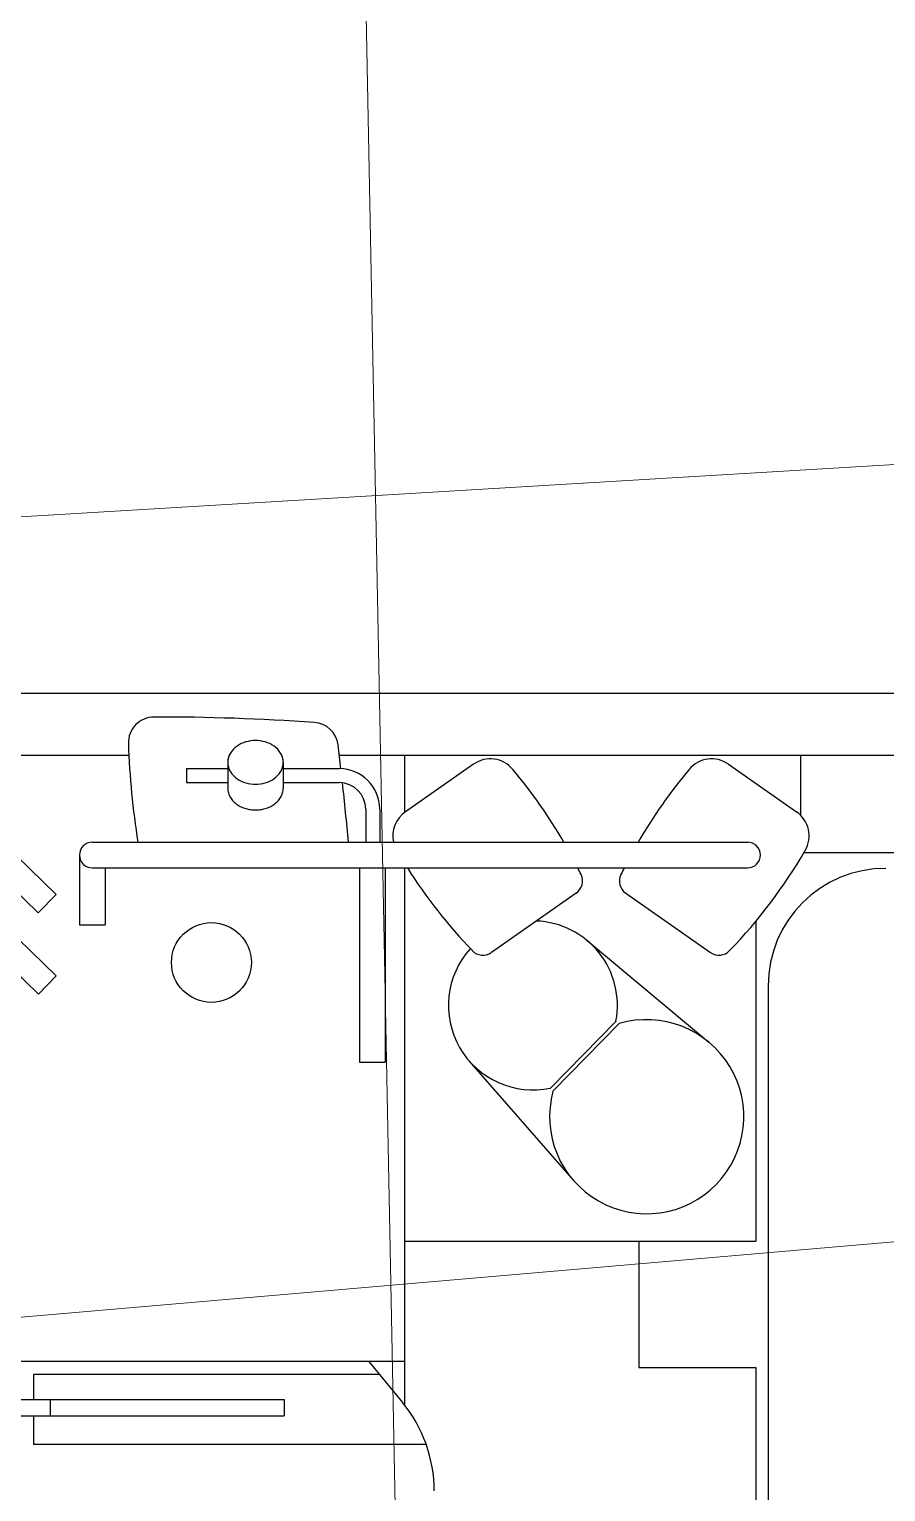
# Model space of a CAD drawing. Header units: millimetres. Extents: x -2078669 to -1085629, y -5987148 to 310365.
# Drawn here: x -1714634 to -1713469, y -1844842 to -1842853 of the extents above; entities that cross this region are included whole.
import ezdxf

# ---------------------------------------------------------------- set-up
doc = ezdxf.new("R2010")
doc.units = ezdxf.units.MM
doc.header["$LTSCALE"] = 500
for name, color, linetype, lineweight in [('D-BGD', 7, 'Continuous', 13), ('D-BYP-STR8', 5, 'Continuous', 25), ('D-BYP-STRB', 5, 'Continuous', 25)]:
    doc.layers.add(name, color=color, linetype=linetype, lineweight=lineweight)

# ---------------------------------------------------------------- blocks, each defined once
blk = doc.blocks.new('河川平面')
at = {"layer": 'D-BGD', "linetype": 'Continuous'}
for p, q in [((1597846.4, -2781924.4), (1593405.5, -2782191.4)), ((1598124.8, -2782948.8), (1593780.1, -2783323.5))]:
    blk.add_line(p, q, dxfattribs=at)
at = {"layer": 'D-BGD', "linetype": 'Continuous', "elevation": 366000, "flags": 128}
blk.add_lwpolyline([(1601204.9, -2738696.1), (1600819.2, -2752402.1), (1600282, -2762864.1), (1599943, -2767240.3), (1596556.5, -2767553.3), (1596737.3, -2778596.3), (1597032.7, -2793886.5), (1596800.5, -2798267.6), (1596697.9, -2801297.5), (1596604.8, -2804750.4), (1596598.6, -2811007.7), (1596447.1, -2814317.4), (1596478.4, -2820692.1), (1596951.6, -2823497), (1597517.8, -2825046.2), (1598028.3, -2825906), (1598453.1, -2827121.4), (1601190.5, -2828348.9), (1601197.9, -2836316.4)], dxfattribs=at)
at = {"layer": 'D-BGD', "linetype": 'Continuous', "extrusion": (0.995578, 0.086824, 0.035859), "elevation": 1362595.2}
blk.add_lwpolyline([(-2929395.8, 318894.4), (-2912662.9, 318294.1), (-2896354.4, 317783.7)], dxfattribs=at)
blk = doc.blocks.new('A$C45d7a2f6')
at = {"layer": 'D-BYP-STRB', "linetype": 'Continuous'}
for p, q in [((5973.9, 3095.7), (8726.5, 3095.7)), ((5832.8, 3011.6), (7026.5, 3011.6)), ((7312.6, 3011.6), (9090.4, 3011.6)), ((7401.3, 3011.6), (7401.3, 2933.7)), ((7939.8, 3011.6), (7939.8, 2930.6)), ((7104.7, 2993.2), (7104.7, 2974.2)), ((7104.7, 2993.2), (7160.9, 2993.2)), ((7160.9, 3001.7), (7160.9, 2966.7)), ((7236.4, 3001.7), (7236.4, 2966.7)), ((7236.4, 2993.2), (7312.5, 2993.2)), ((7495, 2999.3), (7402.5, 2934.5)), ((7841.7, 2999.3), (7934.2, 2934.5)), ((7104.7, 2974.2), (7160.9, 2974.2)), ((7236.4, 2974.2), (7312.5, 2974.2)), ((7348.5, 2938.2), (7348.5, 2893.2)), ((7367.5, 2938.2), (7367.5, 2893.2)), ((6855.6, 2892.1), (6927.5, 2821.9)), ((6976.8, 2893.2), (7867.5, 2893.2)), ((6959.3, 2875.7), (6959.3, 2780.9)), ((7944.3, 2879), (9049.8, 2879)), ((6839.3, 2859.1), (6903.1, 2796.9)), ((6976.8, 2858.2), (7867.5, 2858.2)), ((6994.3, 2858.2), (6994.3, 2780.9)), ((7340.1, 2858.2), (7340.1, 2594.2)), ((7375.1, 2858.2), (7375.1, 2594.2)), ((7401.3, 2858.2), (7401.3, 2127.7)), ((6927.5, 2821.9), (6903.1, 2796.9)), ((7634.7, 2824), (7519.3, 2743.2)), ((7701.9, 2824), (7817.4, 2743.2)), ((7878.9, 2785.6), (7878.9, 2350.4)), ((6858.9, 2778.6), (6927.8, 2711.4)), ((6959.3, 2780.9), (6994.3, 2780.9)), ((6838.1, 2750), (6903.4, 2686.4)), ((7649.4, 2759.4), (7815.1, 2621.3)), ((6927.8, 2711.4), (6903.4, 2686.4)), ((7895.5, 2697.6), (7895.5, 1795.7)), ((7688.8, 2649.8), (7599.7, 2558.7)), ((7693.1, 2646.5), (7603.1, 2554.5)), ((7340.1, 2594.2), (7375.1, 2594.2)), ((7489.2, 2595.6), (7631, 2433.1)), ((7401.3, 2350.4), (7878.9, 2350.4)), ((7719.9, 2350.4), (7719.9, 2178.9)), ((6799.2, 2187.4), (7401.3, 2187.4)), ((6896.7, 2169.3), (6896.7, 2135.2)), ((7367, 2169.3), (6896.7, 2169.3)), ((7352.1, 2187.4), (7398.4, 2131.2)), ((7719.9, 2178.9), (7878.9, 2178.9)), ((7878.9, 2178.9), (7878.9, 1788.7)), ((6017.5, 2135.2), (7237.5, 2135.2)), ((6919.4, 2135.2), (6919.4, 2113.1)), ((7237.5, 2135.2), (7237.5, 2113.1)), ((6034.3, 2113.1), (7237.5, 2113.1)), ((6896.7, 2113.1), (6896.7, 2074.2)), ((7430.7, 2074.2), (6896.7, 2074.2))]:
    blk.add_line(p, q, dxfattribs=at)
blk.add_lwpolyline([(7236.4, 3001.7, 0.136471), (7232.8, 3014.3, 0.105694), (7223.8, 3023.9, 0.081409), (7211.8, 3029.5, 0.070635), (7198.7, 3031.4, 0.070632), (7185.5, 3029.5, 0.081404), (7173.6, 3023.9, 0.105703), (7164.5, 3014.3, 0.136497), (7160.9, 3001.7, 0.136471), (7164.5, 2989.1, 0.105694), (7173.6, 2979.5, 0.081409), (7185.5, 2973.9, 0.070635), (7198.7, 2972, 0.070632), (7211.8, 2973.9, 0.081404), (7223.7, 2979.5, 0.105703), (7232.8, 2989.1, 0.136497)], format="xyb", close=True, dxfattribs=at)
blk.add_lwpolyline([(7160.9, 2966.7, 0.070477), (7161.8, 2960.1, 0.064818), (7164.5, 2954.1, 0.056649), (7168.5, 2948.8, 0.048921), (7173.6, 2944.5, 0.042865), (7179.3, 2941.2, 0.038626), (7185.5, 2938.9, 0.035992), (7192, 2937.5, 0.034731), (7198.7, 2937, 0.034724), (7205.3, 2937.5, 0.035983), (7211.8, 2938.9, 0.038625), (7218, 2941.2, 0.042865), (7223.7, 2944.5, 0.048922), (7228.8, 2948.8, 0.056654), (7232.8, 2954.1, 0.064825), (7235.5, 2960.1, 0.070481), (7236.4, 2966.7)], format="xyb", dxfattribs=at)
blk.add_circle((7138.7, 2729.6), 54.3, dxfattribs=at)
for centre, radius, start, end in [((7060.8, 3028.4), 35, 90.0839, 181.8612), ((7065.3, -42.2), 3105.6, 86.0627, 90.0839), ((7276.1, 3021.2), 35, 7.0266, 86.0627), ((8081.5, 3061.6), 1056.2, 181.8612, 189.174), ((3185.7, 2517), 4156.4, 6.5786, 7.0266), ((7517.9, 2966.5), 40, 39.8793, 124.9954), ((7818.8, 2966.5), 40, 55.0046, 140.1207), ((7312.5, 2938.2), 55, 0, 90), ((7007.6, 2540.1), 705, 30.0522, 39.8793), ((8329.1, 2540.1), 705, 140.1207, 149.9478), ((7312.5, 2938.2), 36, 0, 90), ((3185.7, 2517), 4156.4, 5.1929, 6.315), ((7425.4, 2901.8), 40, 124.9954, 192.3717), ((7911.3, 2901.8), 40, 329.8885, 55.0046), ((6976.8, 2875.7), 17.5, 90, 270), ((7867.5, 2875.7), 17.5, 270, 90), ((7336, 3235.4), 705, 316.0086, 329.8885), ((8000.7, 3235.4), 705, 212.3453, 223.9914), ((7623.3, 2840.4), 20, 305.009, 25.9995), ((7007.6, 2540.1), 705, 25.9995, 26.8171), ((7713.4, 2840.4), 20, 154.0005, 234.991), ((8329.1, 2540.1), 705, 153.1829, 154.0005), ((8055.5, 2697.6), 160, 90, 180), ((7575.8, 2671.2), 114.9, 349.3066, 87.6762), ((7575.8, 2671.2), 114.9, 137.7234, 281.9803), ((7507.8, 2759.6), 20, 223.9914, 304.9818), ((7828.8, 2759.6), 20, 235.0182, 316.0086), ((7730.5, 2519.9), 132, 164.8335, 106.4527), ((7252.5, 2010.9), 189.1, 0, 39.4911)]:
    blk.add_arc(centre, radius, start, end, dxfattribs=at)

msp = doc.modelspace()

# ---------------------------------------------------------------- block references
at = {"layer": 'D-BGD'}
msp.add_blockref('河川平面', (-3310965.8, 938500.2), dxfattribs=at)
at = {"layer": 'D-BYP-STR8'}
msp.add_blockref('A$C45d7a2f6', (-1721524.8, -1846851.5), dxfattribs=at)

doc.saveas('drawing.dxf')
